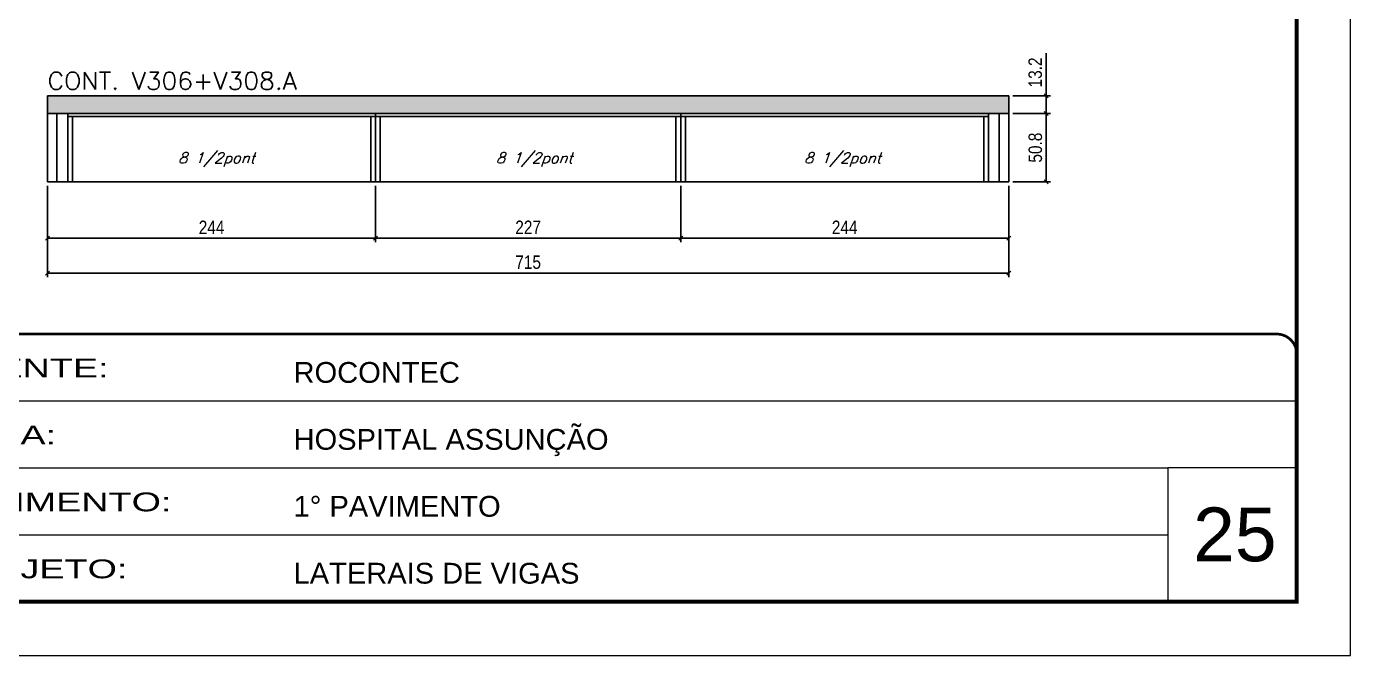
# Model space of a CAD drawing. Extents: x 137137 to 143418, y 10464 to 34486.
# Drawn here: x 137637 to 138622, y 26544 to 27012 of the extents above; entities that cross this region are included whole.
import ezdxf

# ---------------------------------------------------------------- set-up
doc = ezdxf.new("R2010")
doc.units = 0
doc.linetypes.add('CONTINUO', pattern=[0])
doc.linetypes.add('DASHED', pattern=[0.75, 0.5, -0.25])
for name, color, linetype, lineweight in [('CARIMBO', 255, 'Continuous', 9), ('Folhas', 255, 'Continuous', 9), ('SARRAFO DE PRESSAO', 251, 'DASHED', 9), ('Texto Seção', 7, 'Continuous', 15)]:
    doc.layers.add(name, color=color, linetype=linetype, lineweight=lineweight)
for name, color, linetype in [('COTA', 241, 'Continuous'), ('Painéis', 200, 'Continuous'), ('SARR_2.2x7', 40, 'Continuous'), ('SARR_3.5x7', 81, 'Continuous'), ('texto', 7, 'Continuous')]:
    doc.layers.add(name, color=color, linetype=linetype)
doc.styles.add('ARIAL', font='arial.ttf')
doc.styles.add('COTA TECNICA', font='techl___.ttf', dxfattribs={"height": 10})
doc.styles.add('REGUA-120', font='ROMANS.shx', dxfattribs={"height": 15})
doc.styles.add('Romans', font='romans.shx')
doc.styles.add('Tecnologia', font='')
doc.styles.get('Tecnologia').set_extended_font_data('Forgotten Futurist')
doc.dimstyles.new('PAINEL', dxfattribs={"dimtxt": 10, "dimasz": 3, "dimexe": 3, "dimexo": 3, "dimgap": 3, "dimtad": 1, "dimdec": 1, "dimzin": 12, "dimdsep": 46, "dimtxsty": 'COTA TECNICA', "dimblk1": 'OBLIQUE', "dimblk2": 'OBLIQUE', "dimsah": 1, "dimcen": 0.9, "dimclrd": 4, "dimclre": 4, "dimclrt": 240, "dimadec": 1, "dimazin": 3, "dimtfac": 1, "dimtdec": 1, "dimtmove": 0, "dimatfit": 3, "dimfxl": 1, "dimtolj": 1, "dimtzin": 12, "dimarcsym": 0})

# ---------------------------------------------------------------- blocks, each defined once
blk = doc.blocks.new('9999999999')
at = {"color": 30, "linetype": 'CONTINUO'}
for p, q in [((98564.56, 34379.64), (99583.98, 34379.64)), ((98564.56, 34329.83), (99487.98, 34329.83)), ((99583.98, 34329.83), (99487.98, 34329.83)), ((99487.98, 34329.83), (99487.98, 34230.21)), ((98564.56, 34280.02), (99487.98, 34280.02))]:
    blk.add_line(p, q, dxfattribs=at)
at = {"color": 30, "linetype": 'CONTINUO', "const_width": 2}
blk.add_lwpolyline([(99583.98, 34230.21), (99583.98, 34414.45, 0.414214), (99568.98, 34429.45), (98228.98, 34429.45, 0.414214), (98213.98, 34414.45), (98213.98, 34245.21, 0.414214), (98228.98, 34230.21), (99583.98, 34230.21)], format="xyb", dxfattribs=at)
at = {"layer": 'Folhas'}
blk.add_lwpolyline([(98138.98, 34190.21), (99623.98, 34190.21), (99623.98, 35240.21), (98138.98, 35240.21)], close=True, dxfattribs=at)
at = {"layer": 'Folhas', "color": 30, "const_width": 3}
blk.add_lwpolyline([(98213.98, 34230.21), (99583.98, 34230.21), (99583.98, 35200.21), (98213.98, 35200.21)], close=True, dxfattribs=at)
at = {"color": 7, "linetype": 'Continuous', "ltscale": 5, "style": 'ARIAL'}
for s, height, p in [('ROCONTEC', 15.483, (98837.68, 34393.13)), ('HOSPITAL ASSUNÇÃO', 15.4829, (98837.68, 34343.32)), ('1° PAVIMENTO', 15.4829, (98837.68, 34293.51)), ('LATERAIS DE VIGAS', 15.4829, (98837.68, 34243.7))]:
    blk.add_text(s, height=height, dxfattribs=at).set_placement(p)
at = {"layer": 'Folhas', "color": 7, "style": 'Tecnologia', "width": 1.5}
for s, p in [('CLIENTE:', (98573.65, 34397.17)), ('OBRA:', (98573.65, 34347.31)), ('PAVIMENTO:', (98573.65, 34297.5)), ('PROJETO:', (98573.65, 34247.69))]:
    blk.add_text(s, height=14, dxfattribs=at).set_placement(p)
blk = doc.blocks.new('_Oblique')
at = {"color": 0, "linetype": 'ByBlock', "lineweight": -2}
blk.add_line((-0.5, -0.5), (0.5, 0.5), dxfattribs=at)
blk = doc.blocks.new('*D1096')
at = {"layer": 'COTA', "color": 4, "lineweight": -2, "ltscale": 25, "transparency": 16777216}
for p, q in [((137652.99, 26893.86), (137652.99, 26825.89)), ((138367.99, 26893.86), (138367.99, 26825.89)), ((138367.99, 26828.89), (137652.99, 26828.89))]:
    blk.add_line(p, q, dxfattribs=at)
at = {"layer": 'Defpoints', "color": 0, "ltscale": 25, "transparency": 16777216}
for p in [(137652.99, 26896.86), (138367.99, 26896.86), (137652.99, 26828.89)]:
    blk.add_point(p, dxfattribs=at)
at = {"layer": 'COTA', "color": 4, "lineweight": -2, "ltscale": 25, "transparency": 16777216, "xscale": 3, "yscale": 3, "zscale": 3, "rotation": 180}
blk.add_blockref('_Oblique', (137652.99, 26828.89), dxfattribs=at)
at = {"layer": 'COTA', "color": 4, "lineweight": -2, "ltscale": 25, "transparency": 16777216, "xscale": 3, "yscale": 3, "zscale": 3}
blk.add_blockref('_Oblique', (138367.99, 26828.89), dxfattribs=at)
at = {"layer": 'COTA', "color": 240, "ltscale": 25, "transparency": 16777216, "insert": (138010.49, 26837), "char_height": 10, "attachment_point": 5, "style": 'COTA TECNICA'}
blk.add_mtext('\\A1;715', dxfattribs=at)
blk = doc.blocks.new('*D1097')
at = {"layer": 'COTA', "color": 4, "lineweight": -2, "ltscale": 25, "transparency": 16777216}
for p, q in [((137652.99, 26893.86), (137652.99, 26851.88)), ((137896.99, 26893.86), (137896.99, 26851.88)), ((137652.99, 26854.88), (137896.99, 26854.88))]:
    blk.add_line(p, q, dxfattribs=at)
at = {"layer": 'Defpoints', "color": 0, "ltscale": 25, "transparency": 16777216}
for p in [(137652.99, 26896.86), (137896.99, 26896.86), (137896.99, 26854.88)]:
    blk.add_point(p, dxfattribs=at)
at = {"layer": 'COTA', "color": 4, "lineweight": -2, "ltscale": 25, "transparency": 16777216, "xscale": 3, "yscale": 3, "zscale": 3, "rotation": 180}
blk.add_blockref('_Oblique', (137652.99, 26854.88), dxfattribs=at)
at = {"layer": 'COTA', "color": 4, "lineweight": -2, "ltscale": 25, "transparency": 16777216, "xscale": 3, "yscale": 3, "zscale": 3}
blk.add_blockref('_Oblique', (137896.99, 26854.88), dxfattribs=at)
at = {"layer": 'COTA', "color": 240, "ltscale": 25, "transparency": 16777216, "insert": (137774.99, 26862.95), "char_height": 10, "attachment_point": 5, "style": 'COTA TECNICA'}
blk.add_mtext('\\A1;244', dxfattribs=at)
blk = doc.blocks.new('*D1098')
at = {"layer": 'COTA', "color": 4, "lineweight": -2, "ltscale": 25, "transparency": 16777216}
for p, q in [((137896.99, 26893.86), (137896.99, 26851.88)), ((138123.99, 26893.86), (138123.99, 26851.88)), ((137896.99, 26854.88), (138123.99, 26854.88))]:
    blk.add_line(p, q, dxfattribs=at)
at = {"layer": 'Defpoints', "color": 0, "ltscale": 25, "transparency": 16777216}
for p in [(137896.99, 26896.86), (138123.99, 26896.86), (138123.99, 26854.88)]:
    blk.add_point(p, dxfattribs=at)
at = {"layer": 'COTA', "color": 4, "lineweight": -2, "ltscale": 25, "transparency": 16777216, "xscale": 3, "yscale": 3, "zscale": 3, "rotation": 180}
blk.add_blockref('_Oblique', (137896.99, 26854.88), dxfattribs=at)
at = {"layer": 'COTA', "color": 4, "lineweight": -2, "ltscale": 25, "transparency": 16777216, "xscale": 3, "yscale": 3, "zscale": 3}
blk.add_blockref('_Oblique', (138123.99, 26854.88), dxfattribs=at)
at = {"layer": 'COTA', "color": 240, "ltscale": 25, "transparency": 16777216, "insert": (138010.49, 26862.95), "char_height": 10, "attachment_point": 5, "style": 'COTA TECNICA'}
blk.add_mtext('\\A1;227', dxfattribs=at)
blk = doc.blocks.new('*D1099')
at = {"layer": 'COTA', "color": 4, "lineweight": -2, "ltscale": 25, "transparency": 16777216}
for p, q in [((138123.99, 26893.86), (138123.99, 26851.88)), ((138367.99, 26893.86), (138367.99, 26851.88)), ((138123.99, 26854.88), (138367.99, 26854.88))]:
    blk.add_line(p, q, dxfattribs=at)
at = {"layer": 'Defpoints', "color": 0, "ltscale": 25, "transparency": 16777216}
for p in [(138123.99, 26896.86), (138367.99, 26896.86), (138367.99, 26854.88)]:
    blk.add_point(p, dxfattribs=at)
at = {"layer": 'COTA', "color": 4, "lineweight": -2, "ltscale": 25, "transparency": 16777216, "xscale": 3, "yscale": 3, "zscale": 3, "rotation": 180}
blk.add_blockref('_Oblique', (138123.99, 26854.88), dxfattribs=at)
at = {"layer": 'COTA', "color": 4, "lineweight": -2, "ltscale": 25, "transparency": 16777216, "xscale": 3, "yscale": 3, "zscale": 3}
blk.add_blockref('_Oblique', (138367.99, 26854.88), dxfattribs=at)
at = {"layer": 'COTA', "color": 240, "ltscale": 25, "transparency": 16777216, "insert": (138245.99, 26862.95), "char_height": 10, "attachment_point": 5, "style": 'COTA TECNICA'}
blk.add_mtext('\\A1;244', dxfattribs=at)
blk = doc.blocks.new('*D1100')
at = {"layer": 'COTA', "color": 4, "lineweight": -2, "ltscale": 25, "transparency": 16777216}
for p, q in [((138370.99, 26947.66), (138398.98, 26947.66)), ((138395.98, 26947.66), (138395.98, 26896.86)), ((138370.99, 26896.86), (138398.98, 26896.86))]:
    blk.add_line(p, q, dxfattribs=at)
at = {"layer": 'Defpoints', "color": 0, "ltscale": 25, "transparency": 16777216}
for p in [(138367.99, 26947.66), (138367.99, 26896.86), (138395.98, 26896.86)]:
    blk.add_point(p, dxfattribs=at)
at = {"layer": 'COTA', "color": 4, "lineweight": -2, "ltscale": 25, "transparency": 16777216, "xscale": 3, "yscale": 3, "zscale": 3}
for p, rotation in [((138395.98, 26947.66), 90), ((138395.98, 26896.86), 270)]:
    blk.add_blockref('_Oblique', p, dxfattribs=dict(at, rotation=rotation))
at = {"layer": 'COTA', "color": 240, "ltscale": 25, "transparency": 16777216, "insert": (138387.85, 26922.26), "char_height": 10, "attachment_point": 5, "rotation": 90, "style": 'COTA TECNICA'}
blk.add_mtext('\\A1;50.8', dxfattribs=at)
blk = doc.blocks.new('*D1101')
at = {"layer": 'COTA', "color": 4, "lineweight": -2, "ltscale": 25, "transparency": 16777216}
for p, q in [((138395.98, 26960.86), (138395.98, 26992.59)), ((138370.99, 26960.86), (138398.98, 26960.86)), ((138395.98, 26947.66), (138395.98, 26960.86)), ((138370.99, 26947.66), (138398.98, 26947.66))]:
    blk.add_line(p, q, dxfattribs=at)
at = {"layer": 'Defpoints', "color": 0, "ltscale": 25, "transparency": 16777216}
for p in [(138367.99, 26960.86), (138395.98, 26960.86), (138367.99, 26947.66)]:
    blk.add_point(p, dxfattribs=at)
at = {"layer": 'COTA', "color": 4, "lineweight": -2, "ltscale": 25, "transparency": 16777216, "xscale": 3, "yscale": 3, "zscale": 3}
for p, rotation in [((138395.98, 26960.86), 90), ((138395.98, 26947.66), 270)]:
    blk.add_blockref('_Oblique', p, dxfattribs=dict(at, rotation=rotation))
at = {"layer": 'COTA', "color": 240, "ltscale": 25, "transparency": 16777216, "insert": (138387.76, 26978.22), "char_height": 10, "attachment_point": 5, "rotation": 90, "style": 'COTA TECNICA'}
blk.add_mtext('\\A1;13.2', dxfattribs=at)

msp = doc.modelspace()

# ---------------------------------------------------------------- hatches: boundary and pattern name
at = {"layer": 'COTA', "linetype": 'ByBlock'}
h = msp.add_hatch(dxfattribs=at)
h.set_pattern_fill('AR-CONC', color=256, scale=0.03)
h.set_pattern_definition([(50, (-1598.5, -6231.768), (5.46554007, -0.47817257), [0.5715, -6.2865]), (355, (-1598.5, -6231.768), (-1.05730264, 5.73170536), [0.4572, -5.02921753]), (100.4514447, (-1598.0445, -6231.8076), (4.40823741, 5.25353256), [0.48570026, -5.34270734]), (46.1842, (-1598.5, -6230.244), (8.13237123, -1.26126984), [0.85725, -9.42975]), (96.6355576, (-1597.822, -6230.349), (7.122124, 7.42278374), [0.7285507, -8.01406824]), (351.184151, (-1598.5, -6230.244), (7.122124, 7.42278374), [0.685799, -7.54379196]), (21, (-1597.738, -6230.625), (4.54843174, -3.06795595), [0.5715, -6.2865]), (326, (-1597.738, -6230.625), (1.85406085, 5.52563898), [0.4572, -5.0292]), (71.451445, (-1597.359, -6230.8805), (6.40249258, 2.45768307), [0.48570026, -5.34269813]), (37.5, (-1598.5, -6231.7678), (0.092658098, 2.536651166), [0, -4.96824, 0, -5.1054, 0, -5.04825]), (7.5, (-1598.5, -6231.7678), (2.004589875, 3.005417245), [0, -2.91084, 0, -4.85394, 0, -1.92405]), (327.5, (-1600.1993, -6231.7678), (4.067717855, -0.17186232), [0, -1.905, 0, -5.9436, 0, -7.8867]), (317.5, (-1600.9613, -6231.7678), (4.44387544, 0.76279473), [0, -2.4765, 0, -3.94716, 0, -5.6007])])
h.paths.add_polyline_path([(138367.99, 26947.66), (138367.99, 26960.86), (137652.99, 26960.86), (137652.99, 26947.66)])

# ---------------------------------------------------------------- linework, layer by layer
for p, q in [((137652.99, 26960.86), (138367.99, 26960.86)), ((137652.99, 26947.66), (137652.99, 26960.86)), ((138367.99, 26947.66), (138367.99, 26960.86))]:
    msp.add_line(p, q, dxfattribs=at)
at = {"layer": 'Painéis'}
for p, q in [((137652.99, 26947.66), (138367.99, 26947.66)), ((137652.99, 26896.86), (138367.99, 26896.86))]:
    msp.add_line(p, q, dxfattribs=at)
at = {"layer": 'Painéis', "ltscale": 25}
for p, q in [((137652.99, 26896.86), (137652.99, 26947.66)), ((137896.99, 26896.86), (137896.99, 26947.66)), ((138123.99, 26896.86), (138123.99, 26947.66)), ((138367.99, 26896.86), (138367.99, 26947.66))]:
    msp.add_line(p, q, dxfattribs=at)
at = {"layer": 'SARR_2.2x7', "linetype": 'Continuous'}
for p, q in [((137659.99, 26947.66), (137659.99, 26896.86)), ((137667.99, 26945.46), (137896.99, 26945.46)), ((138123.99, 26945.46), (137896.99, 26945.46)), ((138352.99, 26945.46), (138123.99, 26945.46)), ((138360.99, 26947.66), (138360.99, 26896.86))]:
    msp.add_line(p, q, dxfattribs=at)
at = {"layer": 'SARR_3.5x7'}
for p, q in [((137667.99, 26947.66), (137667.99, 26896.86)), ((137671.49, 26945.46), (137671.49, 26896.86)), ((137893.49, 26945.46), (137893.49, 26896.86)), ((137900.49, 26945.46), (137900.49, 26896.86)), ((138120.49, 26945.46), (138120.49, 26896.86)), ((138127.49, 26945.46), (138127.49, 26896.86)), ((138349.49, 26945.46), (138349.49, 26896.86)), ((138352.99, 26947.66), (138352.99, 26896.86))]:
    msp.add_line(p, q, dxfattribs=at)

# ---------------------------------------------------------------- block references
at = {"layer": 'SARRAFO DE PRESSAO', "color": 6, "linetype": 'ByBlock'}
msp.add_blockref('9999999999', (38998.31, -7645.88), dxfattribs=at)

# ---------------------------------------------------------------- texts
at = {"layer": 'CARIMBO', "style": 'ARIAL'}
msp.add_text('25', height=40, dxfattribs=at).set_placement((138505.15, 26614.47))
at = {"layer": 'texto', "color": 2, "char_height": 8, "attachment_point": 5, "style": 'Romans'}
for insert in [(137778.6, 26913.31), (138015.02, 26913.31), (138244.35, 26913.31)]:
    msp.add_mtext('{\\Q19;\\C256;8 1/2pont}', dxfattribs=dict(at, insert=insert))
at = {"layer": 'Texto Seção', "style": 'REGUA-120', "width": 1.05}
msp.add_text('CONT. V306+V308.A', height=13, dxfattribs=at).set_placement((137652.97, 26965.46))

# ---------------------------------------------------------------- dimensions: what is measured, and where the dimension line sits
at = {"layer": 'COTA', "ltscale": 25}
for base, p2, picture, middle in [((138395.98, 26960.86), (138367.99, 26960.86), '*D1101', (138387.76, 26978.22)), ((138395.98, 26896.86), (138367.99, 26896.86), '*D1100', (138387.85, 26922.26))]:
    dim = msp.add_linear_dim(base=base, p1=(138367.99, 26947.66), p2=p2, angle=90, dimstyle='PAINEL', dxfattribs=at)
    dim.commit()
    dim.dimension.update_dxf_attribs({"geometry": picture, "text_midpoint": middle})
for base, p1, p2, picture, middle in [((137652.99, 26828.89), (138367.99, 26896.86), (137652.99, 26896.86), '*D1096', (138010.49, 26837)), ((137896.99, 26854.88), (137652.99, 26896.86), (137896.99, 26896.86), '*D1097', (137774.99, 26862.95)), ((138123.99, 26854.88), (137896.99, 26896.86), (138123.99, 26896.86), '*D1098', (138010.49, 26862.95))]:
    dim = msp.add_linear_dim(base=base, p1=p1, p2=p2, dimstyle='PAINEL', dxfattribs=at)
    dim.commit()
    dim.dimension.update_dxf_attribs({"geometry": picture, "text_midpoint": middle})
dim = msp.add_linear_dim(base=(138367.99, 26854.88), p1=(138123.99, 26896.86), p2=(138367.99, 26896.86), dimstyle='PAINEL', override={"dimtmove": 1}, dxfattribs=at)
dim.commit()
dim.dimension.update_dxf_attribs({"geometry": '*D1099', "text_midpoint": (138245.99, 26862.95)})

doc.saveas('drawing.dxf')
